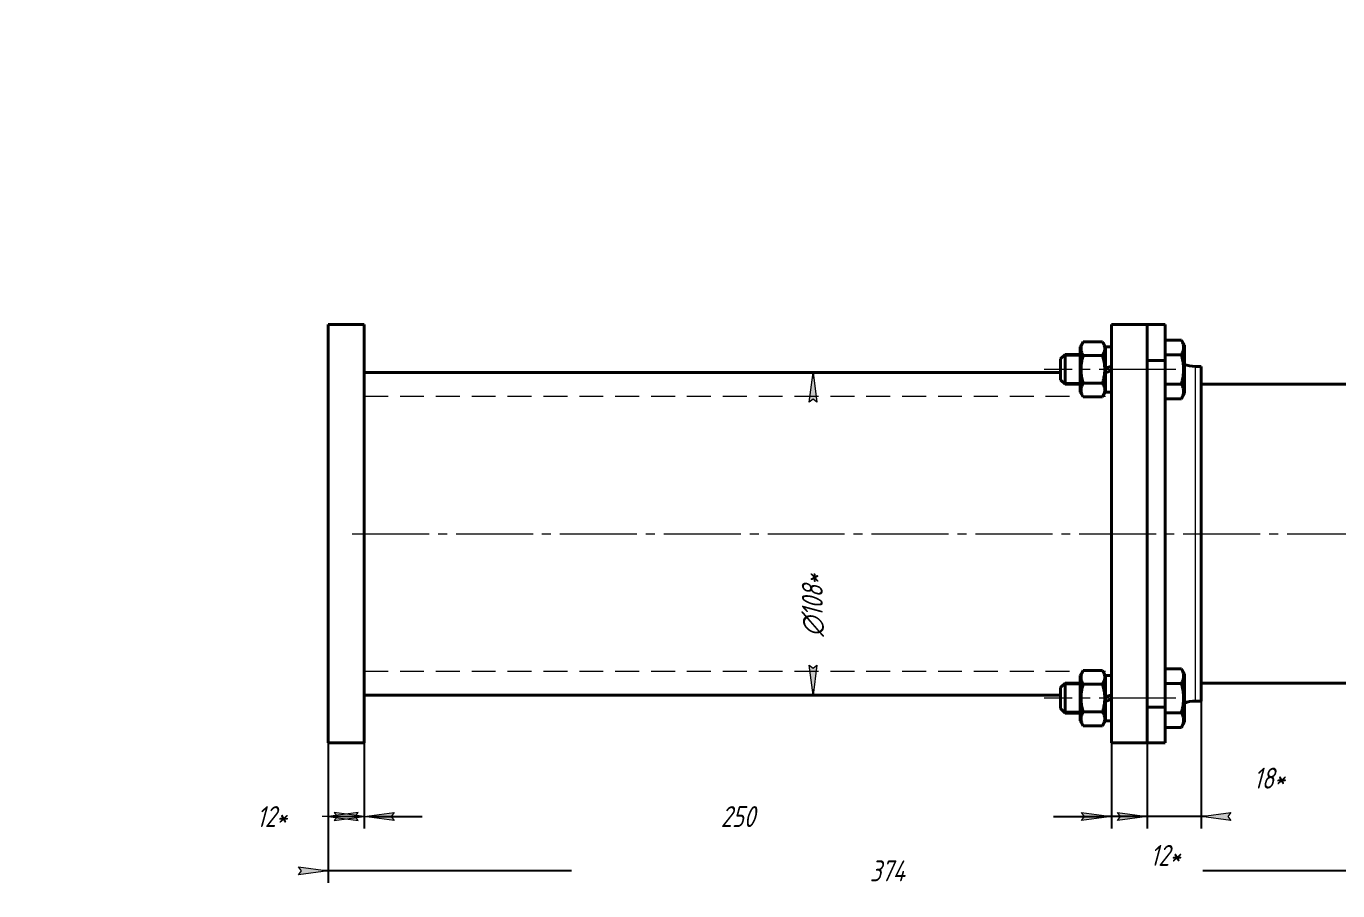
# Model space of a CAD drawing. Header units: millimetres. Extents: x 0 to 420, y 0 to 297.
# Drawn here: x 0 to 219.4, y 152.3 to 297 of the extents above; entities that cross this region are included whole.
import ezdxf

# ---------------------------------------------------------------- set-up
doc = ezdxf.new("R2010")
doc.units = ezdxf.units.MM
for name, pattern in [('K5LT_AXLED', [17.375, 12.875, -1.5, 1.5, -1.5]), ('K5LT_BASIC', [0]), ('K5LT_DASHED', [6, 4, -2]), ('K5LT_THIN', [0])]:
    doc.linetypes.add(name, pattern=pattern)
doc.layers.add('Системный слой', color=7, linetype='Continuous')
doc.styles.add('KDIMTEXTSTYLE', font='GOST_AU.SHX', dxfattribs={"width": 0.96, "oblique": 15, "height": 5})
doc.dimstyles.new('KDIMSTYLE (0.50)', dxfattribs={"dimtxt": 5, "dimasz": 1, "dimexe": 2, "dimexo": 0.0625, "dimgap": 1, "dimtad": 1, "dimlfac": 2, "dimtxsty": 'KDIMTEXTSTYLE', "dimsah": 1, "dimcen": 0.09, "dimdle": 1, "dimadec": 0, "dimazin": 0, "dimtfac": 0.667, "dimtmove": 0, "dimatfit": 3, "dimfxl": 1, "dimtvp": 1, "dimtolj": 1, "dimtzin": 0, "dimarcsym": 0})

# ---------------------------------------------------------------- blocks, each defined once
blk = doc.blocks.new('U0')
at = {"layer": 'Системный слой', "color": 150, "linetype": 'K5LT_BASIC', "lineweight": 40, "true_color": 0x0080ff}
for p, q in [((180.5250002772955, 243.37777788528), (180.5250002772955, 239.7682549885288)), ((180.5250002772955, 239.0233305478052), (180.5250002772955, 235.77777788528))]:
    blk.add_line(p, q, dxfattribs=at)
blk = doc.blocks.new('U1')
at = {"layer": 'Системный слой', "color": 150, "linetype": 'K5LT_BASIC', "lineweight": 40, "true_color": 0x0080ff}
for p, q in [((180.5250002772955, 188.37777788528), (180.5250002772955, 184.7682549885288)), ((180.5250002772955, 184.0233305478052), (180.5250002772955, 180.77777788528))]:
    blk.add_line(p, q, dxfattribs=at)
blk = doc.blocks.new('U2')
at = {"layer": 'Системный слой', "color": 150, "linetype": 'K5LT_BASIC', "lineweight": 40, "true_color": 0x0080ff}
for start, end in [(180, 186.805803328078), (248.899803975907, 269.9999999999999)]:
    blk.add_arc((195.5250002772955, 245.07777788528), 5.00000000000001, start, end, dxfattribs=at)
blk = doc.blocks.new('U3')
at = {"layer": 'Системный слой', "color": 150, "linetype": 'K5LT_BASIC', "lineweight": 40, "true_color": 0x0080ff}
for start, end in [(90.00000000000001, 111.1001960240929), (173.1941966719224, 180)]:
    blk.add_arc((195.5250002772955, 179.07777788528), 5, start, end, dxfattribs=at)
blk = doc.blocks.new('KDIMARROW_01')
at = {"layer": 'Системный слой'}
blk.add_hatch(color=0, dxfattribs=at).paths.add_polyline_path([(0, 0), (-5, 0.658262491226197), (-4.5, 5.51091059616309e-16), (-5, -0.6582624912261956)])
at = {"layer": 'Системный слой', "color": 0, "linetype": 'K5LT_THIN', "lineweight": 18}
for p, q in [((-4.5, 5.51091059616309e-16), (-5, 0.658262491226197)), ((-5, 0.658262491226197), (0, 0)), ((0, 0), (-5, -0.6582624912261956)), ((-5, -0.6582624912261956), (-4.5, 5.51091059616309e-16)), ((0, 0), (-1, 0))]:
    blk.add_line(p, q, dxfattribs=at)
blk = doc.blocks.new('KDIMARROW_02')
at = {"layer": 'Системный слой'}
blk.add_hatch(color=0, dxfattribs=at).paths.add_polyline_path([(4.5, -5.51091059616309e-16), (5, 0.6582624912261956), (0, 0), (5, -0.658262491226197)])
at = {"layer": 'Системный слой', "color": 0, "linetype": 'K5LT_THIN', "lineweight": 18}
for p, q in [((0, 0), (-1, 0)), ((5, 0.6582624912261956), (0, 0)), ((0, 0), (5, -0.658262491226197)), ((0, 0), (7, -8.572527594031472e-16)), ((4.5, -5.51091059616309e-16), (5, 0.6582624912261956)), ((5, -0.658262491226197), (4.5, -5.51091059616309e-16))]:
    blk.add_line(p, q, dxfattribs=at)
blk = doc.blocks.new('KDIMARROW_00')
at = {"layer": 'Системный слой', "color": 0, "linetype": 'K5LT_THIN', "lineweight": 18}
blk.add_line((0, 0), (-1, 0), dxfattribs=at)

msp = doc.modelspace()

# ---------------------------------------------------------------- linework, layer by layer
at = {"layer": 'Системный слой', "color": 150, "linetype": 'K5LT_BASIC', "lineweight": 40, "true_color": 0x0080ff}
for p, q in [((50.52500027729548, 247.07777788528), (50.52500027729548, 177.07777788528)), ((50.52500027729548, 247.07777788528), (56.52500027729548, 247.07777788528)), ((56.52500027729548, 247.07777788528), (56.52500027729548, 177.07777788528)), ((181.5250002772955, 247.07777788528), (181.5250002772955, 177.07777788528)), ((181.5250002772955, 247.07777788528), (187.5250002772955, 247.07777788528)), ((187.5250002772955, 247.07777788528), (190.5250002772955, 247.07777788528)), ((187.5250002772955, 247.07777788528), (187.5250002772955, 177.07777788528)), ((190.5250002772955, 247.07777788528), (190.5250002772955, 241.07777788528)), ((176.3250002772954, 243.37777788528), (176.7977359210415, 244.1965800387969)), ((176.7977359210415, 244.1965800387969), (180.0522646335493, 244.1965800387969)), ((180.0522646335493, 244.1965800387969), (180.5250002772955, 243.37777788528)), ((190.5250002772955, 244.4852551733918), (193.2227186558152, 244.4852551733918)), ((193.2227186558152, 244.4852551733918), (193.7250002772955, 243.61527788528)), ((193.7250002772955, 235.54027788528), (193.7250002772955, 243.61527788528)), ((173.7750002772955, 242.07777788528), (173.0250002772955, 241.32777788528)), ((176.3250002772955, 242.07777788528), (173.7750002772955, 242.07777788528)), ((173.7750002772955, 237.07777788528), (173.7750002772955, 242.07777788528)), ((176.3250002772954, 235.77777788528), (176.3250002772954, 243.37777788528)), ((176.7977359210415, 241.8871789620384), (180.0522646335493, 241.8871789620384)), ((180.5250002772955, 243.37777788528), (181.5250002772955, 243.37777788528)), ((180.5250002772954, 235.77777788528), (180.5250002772955, 243.37777788528)), ((190.5250002772955, 242.0315165293359), (193.2227186558152, 242.0315165293359)), ((173.0250002772955, 237.82777788528), (173.0250002772955, 241.32777788528)), ((181.5250002772955, 240.1322252227548), (180.5250002772955, 239.7682549885288)), ((181.5250002772955, 239.3873007820312), (180.5250002772955, 239.0233305478052)), ((187.5250002772955, 241.07777788528), (187.5250002772955, 183.07777788528)), ((187.5250002772955, 241.07777788528), (190.5250002772955, 241.07777788528)), ((190.5250002772955, 183.07777788528), (190.5250002772955, 241.07777788528)), ((195.5250002772955, 240.07777788528), (196.5250002772955, 240.07777788528)), ((196.5250002772955, 240.07777788528), (196.5250002772955, 184.07777788528)), ((56.52500027729548, 239.07777788528), (173.0250002772955, 239.07777788528)), ((173.7750002772955, 237.07777788528), (173.0250002772955, 237.82777788528)), ((176.3250002772955, 237.07777788528), (173.7750002772955, 237.07777788528)), ((176.7977359210415, 237.2683768085214), (180.0522646335493, 237.2683768085214)), ((190.5250002772955, 237.1240392412241), (193.2227186558152, 237.1240392412241)), ((196.5250002772955, 237.07777788528), (222.5250002772955, 237.07777788528)), ((176.3250002772954, 235.77777788528), (176.7977359210415, 234.9589757317629)), ((176.7977359210415, 234.9589757317629), (180.0522646335493, 234.9589757317629)), ((180.0522646335493, 234.9589757317629), (180.5250002772954, 235.77777788528)), ((180.5250002772954, 235.77777788528), (181.5250002772955, 235.77777788528)), ((193.2227186558153, 234.6703005971682), (193.7250002772955, 235.54027788528)), ((190.5250002772955, 234.6703005971682), (193.2227186558153, 234.6703005971682)), ((176.3250002772954, 188.37777788528), (176.7977359210415, 189.1965800387969)), ((176.7977359210415, 189.1965800387969), (180.0522646335493, 189.1965800387969)), ((180.0522646335493, 189.1965800387969), (180.5250002772955, 188.37777788528)), ((190.5250002772955, 189.4852551733918), (193.2227186558152, 189.4852551733918)), ((193.2227186558152, 189.4852551733918), (193.7250002772955, 188.61527788528)), ((173.7750002772955, 187.07777788528), (173.0250002772955, 186.32777788528)), ((176.3250002772955, 187.07777788528), (173.7750002772955, 187.07777788528)), ((173.7750002772955, 182.07777788528), (173.7750002772955, 187.07777788528)), ((176.3250002772954, 180.77777788528), (176.3250002772954, 188.37777788528)), ((176.7977359210415, 186.8871789620384), (180.0522646335493, 186.8871789620384)), ((180.5250002772955, 188.37777788528), (181.5250002772955, 188.37777788528)), ((180.5250002772954, 180.77777788528), (180.5250002772955, 188.37777788528)), ((190.5250002772955, 187.0315165293359), (193.2227186558152, 187.0315165293359)), ((193.7250002772955, 180.54027788528), (193.7250002772955, 188.61527788528)), ((196.5250002772955, 187.07777788528), (222.5250002772955, 187.07777788528)), ((56.52500027729548, 185.07777788528), (173.0250002772955, 185.07777788528)), ((173.0250002772955, 182.82777788528), (173.0250002772955, 186.32777788528)), ((181.5250002772955, 185.1322252227548), (180.5250002772955, 184.7682549885288)), ((181.5250002772955, 184.3873007820312), (180.5250002772955, 184.0233305478052)), ((173.7750002772955, 182.07777788528), (173.0250002772955, 182.82777788528)), ((176.7977359210415, 182.2683768085214), (180.0522646335493, 182.2683768085214)), ((187.5250002772955, 183.07777788528), (190.5250002772955, 183.07777788528)), ((190.5250002772955, 183.07777788528), (190.5250002772955, 177.07777788528)), ((190.5250002772955, 182.1240392412241), (193.2227186558152, 182.1240392412241)), ((195.5250002772955, 184.07777788528), (196.5250002772955, 184.07777788528)), ((176.3250002772955, 182.07777788528), (173.7750002772955, 182.07777788528)), ((176.3250002772954, 180.77777788528), (176.7977359210415, 179.9589757317629)), ((176.7977359210415, 179.9589757317629), (180.0522646335493, 179.9589757317629)), ((180.0522646335493, 179.9589757317629), (180.5250002772954, 180.77777788528)), ((180.5250002772954, 180.77777788528), (181.5250002772955, 180.77777788528)), ((193.2227186558153, 179.6703005971682), (193.7250002772955, 180.54027788528)), ((190.5250002772955, 179.6703005971682), (193.2227186558153, 179.6703005971682)), ((50.52500027729548, 177.07777788528), (56.52500027729548, 177.07777788528)), ((181.5250002772955, 177.07777788528), (187.5250002772955, 177.07777788528)), ((187.5250002772955, 177.07777788528), (190.5250002772955, 177.07777788528))]:
    msp.add_line(p, q, dxfattribs=at)
at = {"layer": 'Системный слой', "color": 7, "linetype": 'K5LT_THIN', "lineweight": 18}
for p, q in [((173.7750002772955, 241.80714494653), (173.5043673409123, 241.8071449488968)), ((176.3250002772955, 241.80714494653), (173.7750002772955, 241.80714494653)), ((195.5250002772955, 240.07777788528), (195.5250002772955, 184.07777788528)), ((173.7750002772955, 237.34841082403), (173.5043673409123, 237.3484108216632)), ((176.3250002772955, 237.34841082403), (173.7750002772955, 237.34841082403)), ((173.7750002772955, 186.80714494653), (173.5043673409123, 186.8071449488968)), ((176.3250002772955, 186.80714494653), (173.7750002772955, 186.80714494653)), ((173.7750002772955, 182.34841082403), (173.5043673409123, 182.3484108216632)), ((176.3250002772955, 182.34841082403), (173.7750002772955, 182.34841082403))]:
    msp.add_line(p, q, dxfattribs=at)
at = {"layer": 'Системный слой', "color": 30, "linetype": 'K5LT_AXLED', "lineweight": 18, "true_color": 0xff8000}
for p, q in [((192.3250002772955, 239.57777788528), (170.2750002772955, 239.57777788528)), ((54.52500027729548, 212.07777788528), (239.5250002772955, 212.07777788528)), ((192.3250002772955, 184.57777788528), (170.2750002772955, 184.57777788528))]:
    msp.add_line(p, q, dxfattribs=at)
at = {"layer": 'Системный слой', "color": 7, "linetype": 'K5LT_DASHED', "lineweight": 18}
for p, q in [((56.52500027729548, 235.07777788528), (181.5250002772955, 235.07777788528)), ((56.52500027729548, 189.07777788528), (181.5250002772955, 189.07777788528))]:
    msp.add_line(p, q, dxfattribs=at)
at = {"layer": 'Системный слой', "color": 150, "linetype": 'K5LT_BASIC', "lineweight": 40, "true_color": 0x0080ff}
for points, knots in [([(176.7977359210415, 244.1965800387969), (176.7125898707562, 244.0491026738292), (176.616116019811, 243.8544077313362), (176.5264308694252, 243.5994160419557), (176.4852321836308, 243.4476718594647), (176.456742091667, 243.2935879021359), (176.4419925081629, 243.1513138349309), (176.4389653264659, 243.0132881480726), (176.4474557110017, 242.8610923966598), (176.4719699566945, 242.6940677330738), (176.5223259552382, 242.492038085416), (176.6192454237357, 242.221741957389), (176.723885622615, 242.0150919582286), (176.7977359210415, 241.8871789620384)], [0, 0, 0, 0, 2.750356140213328, 3.588043763893501, 4.63730758378891, 5.492849219392078, 6.359079385726831, 7.18800081486094, 7.964308249567262, 9.085494098049262, 10.1877144292195, 11.61111218458645, 14, 14, 14, 14]), ([(180.0522646335493, 241.8871789620384), (180.1374106838377, 242.0346563270002), (180.2338845347796, 242.2293512694997), (180.3235696851658, 242.4843429588792), (180.3647683709601, 242.6360871413704), (180.3932584629238, 242.7901710986991), (180.4080080464277, 242.9324451659041), (180.411035228125, 243.0704708527625), (180.4025448435891, 243.2226666041753), (180.3780305978961, 243.3896912677612), (180.3276745993526, 243.591720915419), (180.230755130855, 243.8620170434459), (180.1261149319754, 244.0686670426064), (180.0522646335493, 244.1965800387969)], [0, 0, 0, 0, 2.750356140213908, 3.588043763893633, 4.637307583789172, 5.492849219392614, 6.359079385727477, 7.188000814861569, 7.964308249567821, 9.085494098049855, 10.18771442922011, 11.61111218458653, 14, 14, 14, 14]), ([(193.2227186558152, 242.0315165293359), (193.313186334243, 242.1882112296136), (193.415689800873, 242.3950746060133), (193.5109802731575, 242.6660032759799), (193.5547538768141, 242.8272314698767), (193.5850245995256, 242.9909456745385), (193.6006960319986, 243.1421118709438), (193.6039124125517, 243.2887641632307), (193.5948913789822, 243.4504721491068), (193.5688449929337, 243.6279358541667), (193.5153417444812, 243.8425923548031), (193.4123648092028, 244.1297819908315), (193.3011845978928, 244.3493476149393), (193.2227186558152, 244.4852551733918)], [0, 0, 0, 0, 2.750356140214438, 3.588043763895155, 4.637307583790908, 5.492849219394191, 6.359079385729009, 7.188000814863114, 7.964308249569431, 9.08549409805143, 10.18771442922149, 11.61111218458736, 14, 14, 14, 14]), ([(176.7977359210415, 241.8871789620384), (176.742691600152, 241.696499738119), (176.6737697095904, 241.4335393831425), (176.5885723581094, 241.0420768295883), (176.5311970887663, 240.7279585994794), (176.4842244005592, 240.3819392188771), (176.4561982234007, 240.0737164194497), (176.4419105393929, 239.7891536934198), (176.4389652634988, 239.520595189996), (176.4462969664682, 239.2577473363665), (176.465207621532, 238.9642015258376), (176.504682217942, 238.598480783226), (176.6004861073594, 238.0156031746864), (176.713005092416, 237.5618930675971), (176.7977359210415, 237.2683768085214)], [0, 0, 0, 0, 1.905022756022653, 2.606894519303748, 3.844332604173548, 4.968543839776302, 5.957069495301249, 6.813299341853479, 7.70142944449716, 8.533187410253767, 9.335775284304779, 10.52418436048243, 12.06338775678795, 15, 15, 15, 15]), ([(180.0522646335493, 237.2683768085214), (180.1073089544388, 237.4590560324411), (180.1762308450004, 237.7220163874174), (180.2614281964813, 238.1134789409717), (180.3188034658226, 238.4275971710801), (180.3657761540319, 238.7736165516829), (180.3938023311899, 239.0818393511102), (180.408090015198, 239.3664020771402), (180.411035291092, 239.634960580564), (180.4037035881225, 239.8978084341934), (180.384792933058, 240.1913542447224), (180.3453183366464, 240.5570749873339), (180.2495144472337, 241.1399525958736), (180.1369954621745, 241.5936627029625), (180.0522646335493, 241.8871789620384)], [0, 0, 0, 0, 1.905022756022559, 2.606894519303608, 3.844332604173507, 4.968543839776235, 5.957069495301065, 6.813299341853338, 7.701429444497022, 8.53318741025364, 9.335775284304656, 10.52418436048231, 12.0633877567879, 15, 15, 15, 15]), ([(193.2227186558152, 237.1240392412241), (193.2812032467579, 237.32663591664), (193.3544327554823, 237.6060312938016), (193.4449549414302, 238.0219602569532), (193.505916165104, 238.3557108764429), (193.5558246463278, 238.7233564683335), (193.5856024595583, 239.0508431927248), (193.6007831238167, 239.3531910891315), (193.6039124794541, 239.6385344990191), (193.5973608485028, 239.8734161002633), (193.5824597905956, 240.1422016288887), (193.5503385739963, 240.4956124986888), (193.4505712819848, 241.1600984639014), (193.3227036677373, 241.6851582186777), (193.2227186558152, 242.0315165293359)], [0, 0, 0, 0, 1.905022756022082, 2.606894519302814, 3.844332604173694, 4.968543839776356, 5.957069495300883, 6.813299341852969, 7.701429444496675, 8.533187410253422, 8.934797495635332, 10.13277608341618, 11.73854706680061, 15, 15, 15, 15]), ([(176.7977359210415, 237.2683768085214), (176.7125898707532, 237.120899443559), (176.6161160198114, 236.9262045010603), (176.5264308694252, 236.6712128116806), (176.485232183631, 236.5194686291896), (176.4567420916671, 236.3653846718608), (176.4419925081631, 236.2231106046559), (176.4389653264659, 236.0850849177975), (176.4474557110017, 235.9328891663847), (176.4719699566947, 235.7658645027988), (176.5223259552382, 235.563834855141), (176.6192454237359, 235.2935387271141), (176.7238856226151, 235.086888727954), (176.7977359210415, 234.9589757317629)], [0, 0, 0, 0, 2.750356140213756, 3.588043763893525, 4.637307583789033, 5.49284921939244, 6.359079385727301, 7.188000814861423, 7.964308249567746, 9.085494098049862, 10.18771442922016, 11.61111218458647, 14, 14, 14, 14]), ([(180.0522646335493, 234.9589757317629), (180.1374106838342, 235.1064530967301), (180.2338845347788, 235.3011480392214), (180.3235696851643, 235.5561397286002), (180.3647683709587, 235.7078839110903), (180.3932584629229, 235.8619678684185), (180.4080080464275, 236.0042419356231), (180.4110352281249, 236.1422676224814), (180.4025448435895, 236.2944633738944), (180.3780305978972, 236.4614880374808), (180.3276745993541, 236.6635176851397), (180.2307551308563, 236.9338138131683), (180.1261149319764, 237.1404638123302), (180.0522646335493, 237.2683768085214)], [0, 0, 0, 0, 2.750356140193658, 3.588043763868447, 4.63730758375829, 5.492849219358115, 6.359079385690806, 7.188000814824723, 7.964308249532225, 9.085494098017783, 10.18771442919256, 11.6111121845676, 14, 14, 14, 14]), ([(193.2227186558153, 234.6703005971682), (193.3131863342432, 234.8269952974456), (193.4156898008729, 235.0338586738453), (193.5109802731574, 235.3047873438117), (193.5547538768139, 235.4660155377082), (193.5850245995253, 235.62972974237), (193.6006960319984, 235.7808959387752), (193.6039124125517, 235.9275482310622), (193.5948913789822, 236.0892562169383), (193.5688449929338, 236.2667199219983), (193.5153417444812, 236.4813764226348), (193.4123648092028, 236.7685660586634), (193.3011845978928, 236.9881316827715), (193.2227186558152, 237.1240392412241)], [0, 0, 0, 0, 2.750356140212014, 3.588043763892032, 4.637307583787097, 5.492849219389979, 6.359079385724547, 7.188000814858637, 7.964308249565094, 9.085494098047523, 10.18771442921815, 11.61111218458504, 14, 14, 14, 14]), ([(176.7977359210415, 189.1965800387969), (176.7125898707562, 189.0491026738291), (176.616116019811, 188.8544077313362), (176.5264308694252, 188.5994160419557), (176.4852321836308, 188.4476718594647), (176.456742091667, 188.2935879021359), (176.4419925081629, 188.151313834931), (176.4389653264659, 188.0132881480726), (176.4474557110017, 187.8610923966597), (176.4719699566945, 187.6940677330739), (176.5223259552382, 187.492038085416), (176.6192454237357, 187.221741957389), (176.723885622615, 187.0150919582286), (176.7977359210415, 186.8871789620384)], [0, 0, 0, 0, 2.750356140213328, 3.588043763893501, 4.63730758378891, 5.492849219392078, 6.359079385726831, 7.18800081486094, 7.964308249567262, 9.085494098049262, 10.1877144292195, 11.61111218458645, 14, 14, 14, 14]), ([(180.0522646335493, 186.8871789620384), (180.1374106838377, 187.0346563270001), (180.2338845347796, 187.2293512694997), (180.3235696851658, 187.4843429588792), (180.3647683709601, 187.6360871413703), (180.3932584629238, 187.7901710986991), (180.4080080464277, 187.9324451659041), (180.411035228125, 188.0704708527625), (180.4025448435891, 188.2226666041753), (180.3780305978961, 188.3896912677612), (180.3276745993526, 188.591720915419), (180.230755130855, 188.8620170434459), (180.1261149319754, 189.0686670426063), (180.0522646335493, 189.1965800387969)], [0, 0, 0, 0, 2.750356140213908, 3.588043763893633, 4.637307583789172, 5.492849219392614, 6.359079385727477, 7.188000814861569, 7.964308249567821, 9.085494098049855, 10.18771442922011, 11.61111218458653, 14, 14, 14, 14]), ([(193.2227186558152, 187.0315165293359), (193.313186334243, 187.1882112296134), (193.415689800873, 187.3950746060134), (193.5109802731575, 187.6660032759799), (193.5547538768141, 187.8272314698766), (193.5850245995256, 187.9909456745385), (193.6006960319986, 188.1421118709437), (193.6039124125517, 188.2887641632307), (193.5948913789822, 188.4504721491068), (193.5688449929337, 188.6279358541667), (193.5153417444812, 188.842592354803), (193.4123648092028, 189.1297819908315), (193.3011845978928, 189.3493476149393), (193.2227186558152, 189.4852551733918)], [0, 0, 0, 0, 2.750356140214438, 3.588043763895155, 4.637307583790908, 5.492849219394191, 6.359079385729009, 7.188000814863114, 7.964308249569431, 9.08549409805143, 10.18771442922149, 11.61111218458736, 14, 14, 14, 14]), ([(176.7977359210415, 186.8871789620384), (176.742691600152, 186.6964997381189), (176.6737697095904, 186.4335393831427), (176.5885723581094, 186.0420768295882), (176.5311970887663, 185.7279585994798), (176.4842244005592, 185.381939218877), (176.4561982234007, 185.0737164194497), (176.4419105393929, 184.7891536934197), (176.4389652634988, 184.520595189996), (176.4462969664682, 184.2577473363665), (176.465207621532, 183.9642015258375), (176.504682217942, 183.5984807832259), (176.6004861073594, 183.0156031746864), (176.713005092416, 182.5618930675973), (176.7977359210415, 182.2683768085214)], [0, 0, 0, 0, 1.905022756022653, 2.606894519303748, 3.844332604173548, 4.968543839776302, 5.957069495301249, 6.813299341853479, 7.70142944449716, 8.533187410253767, 9.335775284304779, 10.52418436048243, 12.06338775678795, 15, 15, 15, 15]), ([(180.0522646335493, 182.2683768085214), (180.1073089544388, 182.459056032441), (180.1762308450004, 182.7220163874173), (180.2614281964813, 183.1134789409717), (180.3188034658226, 183.4275971710803), (180.3657761540319, 183.7736165516829), (180.3938023311899, 184.0818393511102), (180.408090015198, 184.3664020771402), (180.411035291092, 184.634960580564), (180.4037035881225, 184.8978084341935), (180.384792933058, 185.1913542447226), (180.3453183366464, 185.5570749873343), (180.2495144472337, 186.1399525958732), (180.1369954621745, 186.593662702963), (180.0522646335493, 186.8871789620384)], [0, 0, 0, 0, 1.905022756022559, 2.606894519303608, 3.844332604173507, 4.968543839776235, 5.957069495301065, 6.813299341853338, 7.701429444497022, 8.53318741025364, 9.335775284304656, 10.52418436048231, 12.0633877567879, 15, 15, 15, 15]), ([(193.2227186558152, 182.1240392412241), (193.2812032467579, 182.3266359166399), (193.3544327554823, 182.6060312938017), (193.4449549414302, 183.0219602569532), (193.505916165104, 183.3557108764435), (193.5558246463278, 183.7233564683335), (193.5856024595583, 184.0508431927248), (193.6007831238167, 184.3531910891315), (193.6039124794541, 184.6385344990191), (193.5973608485028, 184.8734161002633), (193.5824597905956, 185.1422016288886), (193.5503385739963, 185.4956124986891), (193.4505712819848, 186.1600984639006), (193.3227036677373, 186.6851582186777), (193.2227186558152, 187.0315165293359)], [0, 0, 0, 0, 1.905022756022082, 2.606894519302814, 3.844332604173694, 4.968543839776356, 5.957069495300883, 6.813299341852969, 7.701429444496675, 8.533187410253422, 8.934797495635332, 10.13277608341618, 11.73854706680061, 15, 15, 15, 15]), ([(176.7977359210415, 182.2683768085214), (176.7125898707532, 182.1208994435592), (176.6161160198114, 181.9262045010602), (176.5264308694252, 181.6712128116807), (176.485232183631, 181.5194686291896), (176.4567420916671, 181.3653846718608), (176.4419925081631, 181.2231106046559), (176.4389653264659, 181.0850849177975), (176.4474557110017, 180.9328891663847), (176.4719699566947, 180.7658645027988), (176.5223259552382, 180.563834855141), (176.6192454237359, 180.2935387271141), (176.7238856226151, 180.086888727954), (176.7977359210415, 179.9589757317629)], [0, 0, 0, 0, 2.750356140213756, 3.588043763893525, 4.637307583789033, 5.49284921939244, 6.359079385727301, 7.188000814861423, 7.964308249567746, 9.085494098049862, 10.18771442922016, 11.61111218458647, 14, 14, 14, 14]), ([(180.0522646335493, 179.9589757317629), (180.1374106838342, 180.1064530967301), (180.2338845347788, 180.3011480392215), (180.3235696851643, 180.5561397286002), (180.3647683709587, 180.7078839110903), (180.3932584629229, 180.8619678684184), (180.4080080464275, 181.0042419356231), (180.4110352281249, 181.1422676224814), (180.4025448435895, 181.2944633738945), (180.3780305978972, 181.4614880374808), (180.3276745993541, 181.6635176851396), (180.2307551308563, 181.9338138131682), (180.1261149319764, 182.1404638123302), (180.0522646335493, 182.2683768085214)], [0, 0, 0, 0, 2.750356140193658, 3.588043763868447, 4.63730758375829, 5.492849219358115, 6.359079385690806, 7.188000814824723, 7.964308249532225, 9.085494098017783, 10.18771442919256, 11.6111121845676, 14, 14, 14, 14]), ([(193.2227186558153, 179.6703005971682), (193.3131863342432, 179.8269952974455), (193.4156898008729, 180.0338586738453), (193.5109802731574, 180.3047873438117), (193.5547538768139, 180.4660155377082), (193.5850245995253, 180.62972974237), (193.6006960319984, 180.7808959387752), (193.6039124125517, 180.9275482310622), (193.5948913789822, 181.0892562169383), (193.5688449929338, 181.2667199219983), (193.5153417444812, 181.4813764226347), (193.4123648092028, 181.7685660586634), (193.3011845978928, 181.9881316827714), (193.2227186558152, 182.1240392412241)], [0, 0, 0, 0, 2.750356140212014, 3.588043763892032, 4.637307583787097, 5.492849219389979, 6.359079385724547, 7.188000814858637, 7.964308249565094, 9.085494098047523, 10.18771442921815, 11.61111218458504, 14, 14, 14, 14])]:
    msp.add_open_spline(points, degree=3, knots=knots, dxfattribs=at)

# ---------------------------------------------------------------- block references
at = {"layer": 'Системный слой'}
for name in ['U2', 'U0', 'U1', 'U3']:
    msp.add_blockref(name, (0, 0), dxfattribs=at)

# ---------------------------------------------------------------- dimensions: what is measured, and where the dimension line sits
at = {"layer": 'Системный слой', "color": 7}
msp.add_linear_dim(base=(131.612554990938, 239.0777778852801), p1=(56.52500027729548, 185.07777788528), p2=(171.5250002772955, 239.07777788528), angle=90, location=(131.612554990938, 200.0777778852801), dimstyle='KDIMSTYLE (0.50)', override={"dimexo": 0, "dimpost": '\\H3.5;\\W0.965;\\Q15;∅<>\\H3.5;\\W0.965;\\Q15;\\Q15;*', "dimblk1": 'KDIMARROW_01', "dimblk2": 'KDIMARROW_01', "dimse1": 0, "dimse2": 0, "dimclrt": 7, "dimtolj": 1}, dxfattribs=at).render()
for base, p1, p2, location, override in [((50.52500027729548, 155.6649610289281), (237.5250002772955, 212.07777788528), (50.52500027729548, 177.07777788528), (144.0250002772955, 155.6649610289281), {"dimexo": 0, "dimpost": '\\H3.5;\\W0.965;\\Q15;<>', "dimblk1": 'KDIMARROW_01', "dimblk2": 'KDIMARROW_01', "dimse1": 0, "dimse2": 0, "dimclrt": 7, "dimtolj": 1}), ((187.5250002772955, 164.7513043119168), (196.5250002772955, 187.07777788528), (187.5250002772955, 182.3902651156946), (207.920437034335, 171.1773460342145), {"dimexo": 0, "dimtoh": 1, "dimpost": '\\H3.5;\\W0.965;\\Q15;\\Q15;\\H3.5;\\W0.965;\\Q15;<>\\H3.5;\\W0.965;\\Q15;\\Q15;\\H3.5;\\W0.965;\\Q15;\\Q15;*\\Q15;', "dimblk1": 'KDIMARROW_01', "dimblk2": 'KDIMARROW_01', "dimse1": 0, "dimse2": 0, "dimclrt": 7, "dimtmove": 1, "dimtolj": 1}), ((181.5250002772955, 164.7513043119168), (56.52500027729548, 185.07777788528), (181.5250002772955, 177.07777788528), (119.0250002772955, 164.7513043119168), {"dimexo": 0, "dimpost": '\\H3.5;\\W0.965;\\Q15;<>', "dimblk1": 'KDIMARROW_01', "dimblk2": 'KDIMARROW_01', "dimse1": 0, "dimse2": 0, "dimclrt": 7, "dimtolj": 1}), ((50.52500027729548, 164.7513043119168), (56.52500027729548, 177.07777788528), (50.52500027729548, 177.07777788528), (41.08357354237116, 164.7513043119168), {"dimexo": 0, "dimpost": '\\H3.5;\\W0.965;\\Q15;<>\\H3.5;\\W0.965;\\Q15;\\Q15;*', "dimblk1": 'KDIMARROW_02', "dimblk2": 'KDIMARROW_02', "dimse1": 0, "dimse2": 0, "dimclrt": 7, "dimtolj": 1}), ((181.5250002772955, 164.7513043119168), (187.5250002772955, 177.07777788528), (181.5250002772955, 177.07777788528), (190.5250002772955, 158.2534055589916), {"dimexo": 0, "dimtoh": 1, "dimpost": '\\H3.5;\\W0.965;\\Q15;\\Q15;\\H3.5;\\W0.965;\\Q15;<>\\H3.5;\\W0.965;\\Q15;\\Q15;\\H3.5;\\W0.965;\\Q15;\\Q15;*\\Q15;', "dimblk1": 'KDIMARROW_00', "dimblk2": 'KDIMARROW_00', "dimse1": 0, "dimse2": 0, "dimclrt": 7, "dimtmove": 1, "dimtolj": 1})]:
    msp.add_linear_dim(base=base, p1=p1, p2=p2, location=location, dimstyle='KDIMSTYLE (0.50)', override=override, dxfattribs=at).render()

doc.saveas('drawing.dxf')
